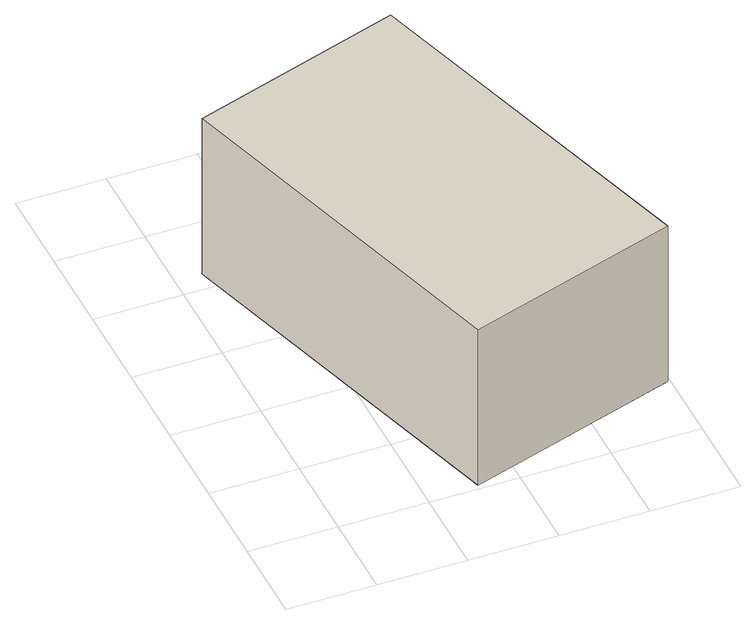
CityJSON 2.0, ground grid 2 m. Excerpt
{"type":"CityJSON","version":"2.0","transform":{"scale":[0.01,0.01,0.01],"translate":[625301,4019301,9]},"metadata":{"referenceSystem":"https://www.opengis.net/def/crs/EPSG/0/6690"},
"CityObjects":{
"building1":{"type":"Building","attributes":{"class":"3001","usage":"451","measuredHeight":4.3,"storeysAboveGround":9999,"RiverFloodingRiskAttribute.description":"2","RiverFloodingRiskAttribute.rank":"1","RiverFloodingRiskAttribute.depth":0.08,"RiverFloodingRiskAttribute.adminType":"2","RiverFloodingRiskAttribute.scale":"1","RiverFloodingRiskAttribute.duration":14.2,"BuildingDetailAttribute.buildingStructureType":"611","BuildingDetailAttribute.buildingStructureOrgType":"Null","BuildingDetailAttribute.urbanPlanType":"21","BuildingDetailAttribute.districtsAndZonesType":"Null","BuildingDetailAttribute.landUseType":"219","BuildingDetailAttribute.orgUsage":"20","BuildingDetailAttribute.specifiedBuildingCoverageRate":-9999,"BuildingDetailAttribute.specifiedFloorAreaRate":-9999,"BuildingDetailAttribute.surveyYear":2023,"BuildingIDAttribute.prefecture":"17","BuildingIDAttribute.city":"17206"},"geometry":[{"type":"Solid","lod":"1","boundaries":[[[[0,1,2,3]],[[2,4,5,3]],[[1,6,4,2]],[[0,7,6,1]],[[3,5,7,0]],[[4,6,7,5]]]]}]}
},
"vertices":[
[312,11,65],[60,847,65],[540,1001,65],[794,165,65],[540,1001,472],[794,165,472],[60,847,472],[312,11,472]
]}
